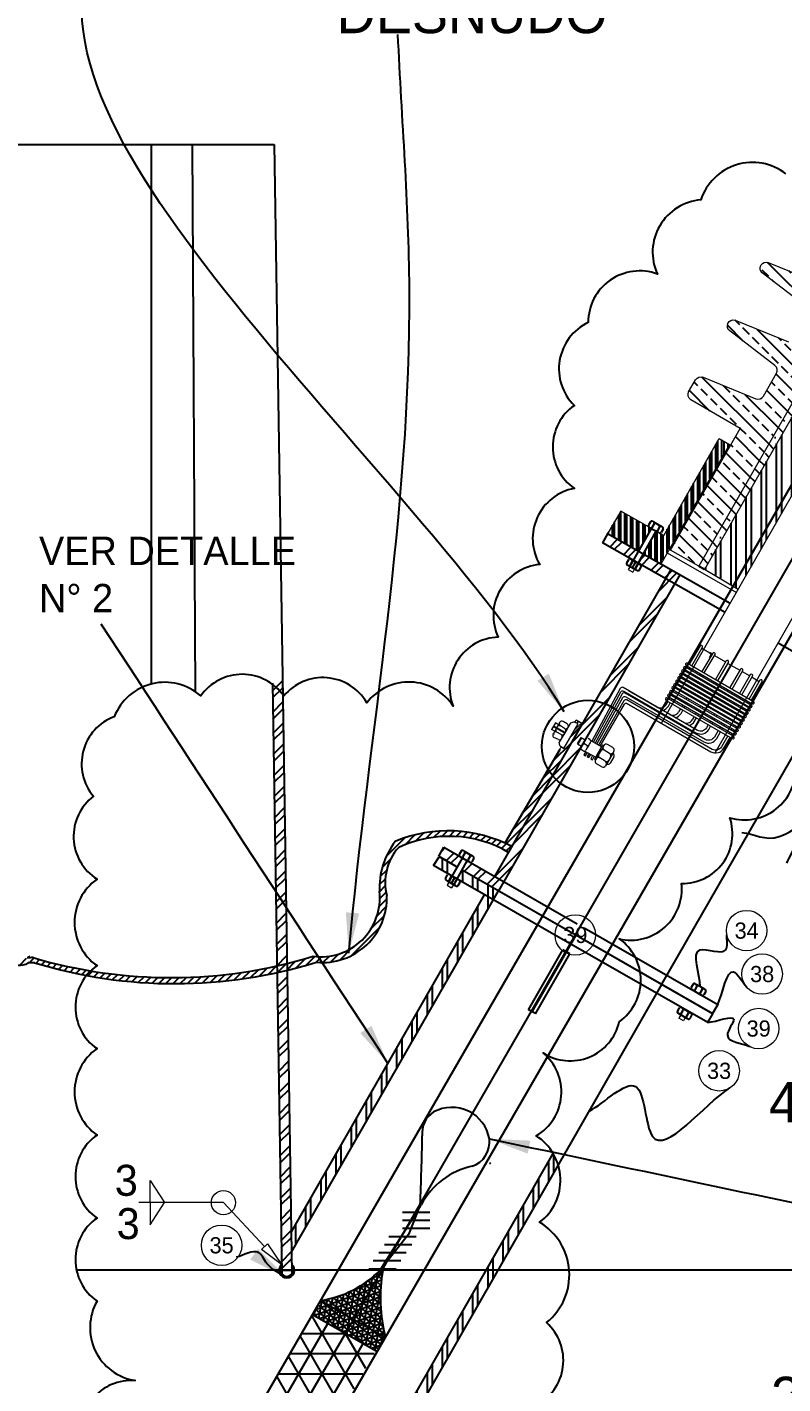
# Model space of a CAD drawing. Header units: centimetres. Extents: x -3 to 132800, y -60 to 85992.
# Drawn here: x 95810 to 105140, y 60342 to 77096 of the extents above; entities that cross this region are included whole.
import ezdxf
from ezdxf.enums import TextEntityAlignment as Align

# ---------------------------------------------------------------- set-up
doc = ezdxf.new("R2010")
doc.units = ezdxf.units.CM
doc.header["$LTSCALE"] = 10
doc.header["$MEASUREMENT"] = 0
doc.layers.get('0').update_dxf_attribs({"linetype": 'CONTINUOUS'})
doc.layers.get('DEFPOINTS').update_dxf_attribs({"color": 2, "linetype": 'CONTINUOUS'})
for name, color, linetype in [('ACERO1', 144, 'CONTINUOUS'), ('DIM', 252, 'CONTINUOUS'), ('INTERNO', 1, 'CONTINUOUS'), ('TERMINALES', 250, 'CONTINUOUS'), ('TEXTOS', 7, 'CONTINUOUS')]:
    doc.layers.add(name, color=color, linetype=linetype)
doc.styles.get("Standard").update_dxf_attribs({"font": ''})
doc.styles.get('Standard').set_extended_font_data('Zurich Ex BT')
doc.dimstyles.get("Standard").update_dxf_attribs({"dimtxt": 500, "dimasz": 500, "dimexe": 3, "dimexo": 200, "dimgap": 0.09, "dimtad": 0, "dimtih": 1, "dimtoh": 1, "dimzin": 0, "dimdsep": 46, "dimtxsty": 'Standard', "dimcen": 0.09, "dimclrd": 256, "dimclre": 256, "dimclrt": 256, "dimadec": 0, "dimazin": 0, "dimtfac": 1, "dimtofl": 0, "dimtmove": 0, "dimatfit": 3, "dimfxl": 0, "dimtolj": 1, "dimtzin": 0, "dimlwd": -1, "dimarcsym": 0})
pattern_1 = [(45, (472563.15, -268284.8), (-132.58252, 132.58252), []), (45, (472651.54, -268284.8), (-132.58252, 132.58252), [])]
pattern_2 = [(45, (472563.15, -268284.804), (-44.194174, 44.194174), [])]
pattern_3 = [(90, (472563.15, -268284.8), (-187.5, 4e-14), []), (90, (472625.65, -268222.3), (-187.5, 4e-14), [])]
pattern_4 = [(20, (472563.15, -268284.804), (-21.376259, 58.730789), []), (80, (472563.15, -268284.804), (-61.5504846, 10.853011), []), (140, (472563.15, -268284.804), (-40.1742256, -47.877778), [])]

# ---------------------------------------------------------------- blocks, each defined once
blk = doc.blocks.new('_ClosedBlank')
at = {"color": 0, "linetype": 'ByBlock', "lineweight": -2}
for p, q in [((-1, 0.167), (0, 0)), ((-1, 0.167), (-1, -0.167)), ((0, 0), (-1, -0.167))]:
    blk.add_line(p, q, dxfattribs=at)
blk = doc.blocks.new('*D81')
at = {"layer": 'DEFPOINTS', "color": 0}
for p in [(106735, 65886), (106177, 61746), (106735, 61746)]:
    blk.add_point(p, dxfattribs=at)
at = {"layer": 'DIM', "lineweight": -2}
for p, q in [((106535, 65886), (106174, 65886)), ((106535, 61746), (106174, 61746))]:
    blk.add_line(p, q, dxfattribs=at)
at = {"layer": 'DIM'}
for p, q in [((106177, 65386), (106177, 64070)), ((106177, 62246), (106177, 63561))]:
    blk.add_line(p, q, dxfattribs=at)
for points in [[(106094, 65386), (106261, 65386), (106177, 65886)], [(106094, 62246), (106261, 62246), (106177, 61746)]]:
    blk.add_solid(points, dxfattribs=at)
at = {"layer": 'DIM', "insert": (106177, 63816), "char_height": 500, "attachment_point": 5}
blk.add_mtext('\\A1;4140.00', dxfattribs=at)
blk = doc.blocks.new('*D82')
at = {"layer": 'DEFPOINTS', "color": 0}
for p in [(106157, 61746), (106157, 58606), (106203, 58606)]:
    blk.add_point(p, dxfattribs=at)
at = {"layer": 'DIM', "lineweight": -2}
for p, q in [((106357, 61746), (106206, 61746)), ((106357, 58606), (106206, 58606))]:
    blk.add_line(p, q, dxfattribs=at)
at = {"layer": 'DIM'}
for p, q in [((106203, 61246), (106203, 60430)), ((106203, 59106), (106203, 59921))]:
    blk.add_line(p, q, dxfattribs=at)
for points in [[(106120, 61246), (106287, 61246), (106203, 61746)], [(106120, 59106), (106287, 59106), (106203, 58606)]]:
    blk.add_solid(points, dxfattribs=at)
at = {"layer": 'DIM', "insert": (106203, 60176), "char_height": 500, "attachment_point": 5}
blk.add_mtext('\\A1;3140.00', dxfattribs=at)
blk = doc.blocks.new('*D83')
at = {"layer": 'DEFPOINTS', "color": 0}
for p in [(95491, 75647), (96790, 57168), (97068, 56331), (95491, 54547), (95491, 53597)]:
    blk.add_point(p, dxfattribs=at)
at = {"layer": 'DIM', "lineweight": -2}
blk.add_line((97168, 56504), (97391, 56891), dxfattribs=at)
at = {"layer": 'DIM'}
for start, end in [(97.5455, 105.0909), (44.941, 52.4865)]:
    blk.add_arc((95491, 53597), 3799, start, end, dxfattribs=at)
for points in [[(94987, 57446), (94998, 57280), (95491, 57396)], [(97759, 56541), (97851, 56680), (97389, 56888)]]:
    blk.add_solid(points, dxfattribs=at)
at = {"layer": 'DIM', "insert": (96474, 57267), "char_height": 500, "attachment_point": 5}
blk.add_mtext('\\A1;30°', dxfattribs=at)
blk = doc.blocks.new('*D84')
at = {"layer": 'DEFPOINTS', "color": 0}
for p in [(82574, 75999), (95491, 75647), (94856, 57205), (95491, 54547), (95491, 53597)]:
    blk.add_point(p, dxfattribs=at)
at = {"layer": 'DIM'}
for start, end in [(74.3507, 82.1754), (127.7927, 135.6173)]:
    blk.add_arc((95491, 53597), 3664, start, end, dxfattribs=at)
for points in [[(95985, 57144), (95996, 57310), (95491, 57261)], [(93200, 56561), (93292, 56423), (93661, 56771)]]:
    blk.add_solid(points, dxfattribs=at)
at = {"layer": 'DIM', "insert": (94544, 57136), "char_height": 500, "attachment_point": 5}
blk.add_mtext('\\A1;30°', dxfattribs=at)

msp = doc.modelspace()

# ---------------------------------------------------------------- hatches: boundary and pattern name
at = {"layer": 'TERMINALES'}
h = msp.add_hatch(dxfattribs=at)
h.set_pattern_fill('ANSI33', color=256, scale=900, angle=90, style=0)
h.set_pattern_definition([(135, (472563.15, -268284.8), (-159.09903, -159.09903), []), (135, (472563.15, -268125.7), (-159.09903, -159.09903), [112.5, -56.25])])
h.paths.add_polyline_path([(106590.075, 74786.678), (106267.569, 74927.188), (106117.965, 74665.915, -0.376008061), (106024.043, 74633.591), (105367.094, 74901.98, 0.391314108), (105277.532, 74868.458, 0.391314097), (105293.956, 74774.249), (105857.955, 74343.529, -0.376008061), (105877.618, 74246.166), (105710.032, 73953.488, -0.376008061), (105616.11, 73921.163), (104959.161, 74189.553, 0.391314111), (104869.599, 74156.031, 0.391314094), (104886.023, 74061.822), (105450.021, 73631.102, -0.376008061), (105469.685, 73533.738), (105302.099, 73241.06, -0.376008061), (105208.177, 73208.736), (104551.228, 73477.126, 0.402889575), (104461.71, 73435.76, 0.346139492), (104478.81, 73350.349), (105042.088, 72918.674, -0.376008061), (105061.752, 72821.311), (104899.302, 72537.603, -0.377625049), (104804.985, 72505.441), (104156.19, 72772.955, 0.376622807), (104062.139, 72740.629), (103976.663, 72591.119, 0.377625049), (104001.97, 72494.736), (104614.669, 72140.577), (103753.922, 70637.342), (104100.538, 70438.872)])
h = msp.add_hatch(dxfattribs=at)
h.set_pattern_fill('ANSI35', color=256, scale=900, angle=90, style=0)
h.set_pattern_definition([(135, (472563.15, -268284.8), (-159.09903, -159.09903), []), (135, (472563.15, -268125.7), (-159.09903, -159.09903), [281.25, -56.25, 0, -56.25])])
h.paths.add_polyline_path([(106921.128, 74020.807), (106880.179, 74044.255), (106679.682, 73694.1), (106203.034, 73967.026), (106644.426, 74737.887, 0.027313391), (106590.075, 74786.678), (104100.538, 70438.872), (104172.372, 70397.74), (105645.422, 72970.321, -0.770558437), (105739.413, 72945.087), (105734.881, 71949.107)])
h = msp.add_hatch(dxfattribs=at)
h.set_pattern_fill('ANSI32', color=256, scale=500, angle=45, style=0)
h.set_pattern_definition(pattern_3)
h.paths.add_polyline_path([(105734.881, 71949.107), (105739.413, 72945.087, 0.77051028), (105645.425, 72970.326, 148514.095214145), (105645.425, 72970.327, 0.000036949), (105645.422, 72970.321), (104172.372, 70397.74), (104588.545, 70152.598), (105324.448, 71437.802), (105555.037, 71635.021)])
h = msp.add_hatch(dxfattribs=at)
h.set_pattern_fill('ANSI32', color=256, scale=200, angle=45, style=0)
h.set_pattern_definition([(90, (472563.15, -268284.804), (-75, 1e-14), []), (90, (472588.15, -268259.804), (-75, 1e-14), [])])
h.paths.add_polyline_path([(103668.79, 70818.406), (103616.074, 70848.403, -0.047609032), (103613.118, 70849.745, 0.047609032), (103616.074, 70848.403), (103596.241, 70859.689, 0.039767401), (103598.478, 70858.155), (103576.214, 70870.944), (103417.334, 70585.937), (103631.74, 70464.287), (104477.155, 71931.248), (104473.24, 71945.654), (104353.504, 72014.214)])
h.paths.add_polyline_path([(103139.956, 71119.327), (102980.395, 70846.795), (102974.889, 70836.971), (103358.278, 70619.444), (103520.606, 70902.727)])
h = msp.add_hatch(dxfattribs=at)
h.set_pattern_fill('ANSI32', color=256, scale=500, style=0)
h.set_pattern_definition(pattern_1)
h.paths.add_polyline_path([(102974.889, 70836.971), (102912.792, 70726.185), (103257.358, 70530.686, -0.040998484), (103259.892, 70529.502), (103274.552, 70521.127), (103295.184, 70509.339), (103358.278, 70619.444)])
h.paths.add_polyline_path([(103417.334, 70585.937), (103355.494, 70475.006), (103694.094, 70282.891), (103757.339, 70393.025)])
h.paths.add_polyline_path([(103867, 70330.806), (103757.339, 70393.025), (103694.094, 70282.891), (103803.857, 70220.614)])
h.paths.add_polyline_path([(102652.747, 68211.793), (102652.617, 68211.868), (102663.853, 68231.328), (102675.685, 68251.823), (103803.857, 70220.614), (103694.094, 70282.891), (101582.808, 66606.309), (101695.634, 66541.519)])
h.paths.add_polyline_path([(101243.562, 66801.122), (101181.719, 66690.185), (101632.492, 66431.328), (101695.634, 66541.519)])
h.paths.add_polyline_path([(101185.988, 66834.184), (100954.098, 66967.347), (100890.854, 66857.215), (101122.846, 66723.993)])
h = msp.add_hatch(dxfattribs=at)
h.set_pattern_fill('ANSI32', color=256, scale=500, style=0)
h.set_pattern_definition(pattern_1)
h.paths.add_polyline_path([(98964.36, 69027.536, 0.045267595), (98837.886, 68993.173), (98886.83, 65885.646), (99013.846, 65885.646)])
h.paths.add_polyline_path([(99013.846, 65885.646), (98886.83, 65885.646), (98892.852, 65503.341, 0.005422461), (99019.398, 65533.112)])
h.paths.add_polyline_path([(99020.737, 65448.139, -0.005470278), (98894.177, 65419.174), (98952.036, 61745.646), (99079.052, 61745.646)])
h = msp.add_hatch(dxfattribs=at)
h.set_pattern_fill('ANSI31', color=256, scale=500, style=0)
h.set_pattern_definition(pattern_2)
h.paths.add_polyline_path([(102588.385, 68540.991, -0.000776008), (102572.524, 68511.037), (102611.025, 68490.936), (102570.347, 68420.48), (102655.283, 68502.368)])
h.paths.add_polyline_path([(102665.695, 68496.357), (102655.283, 68502.368), (102570.347, 68420.48), (102436.277, 68188.264), (102405.237, 68207.986, -0.000840802), (102386.928, 68176.151), (101709.198, 67017.974, -0.013221144), (101789.456, 66978.666)])
h = msp.add_hatch(dxfattribs=at)
h.set_pattern_fill('ANSI31', color=256, scale=500, style=0)
h.set_pattern_definition(pattern_2)
h.paths.add_polyline_path([(95491.401, 65790.646, -0.081142015), (95461.169, 65795.585, 0.110990221), (95471.761, 65685.646), (95491.401, 65685.646)])
h.paths.add_polyline_path([(95509.809, 65792.447, -0.04878994), (95491.401, 65790.646), (95491.401, 65685.646), (95524.014, 65685.646, -0.141222702)])
h.paths.add_polyline_path([(95524.014, 65685.646), (95491.401, 65685.646), (95491.401, 65640.969, 0.400919147), (95824.115, 65539.145, -0.03431832), (95901.081, 65542.363, 0.011001276), (96152.4, 65471.638, -0.024361954), (96176.619, 65526.069, -0.012666789), (95883.361, 65604.798, 0.032755442), (95809.894, 65601.685, -0.466095243)])
h.paths.add_polyline_path([(100355.364, 67040.8, 0.175523881), (100159.347, 66421.618, -0.199602883), (100001.833, 65885.646), (100107.091, 65885.646, 0.16247713), (100250.757, 66370.896, -0.251016085), (100397.492, 66966.27, -0.244609134), (101754.227, 66904.817), (101794.971, 66975.768, 0.223838636)])
h.paths.add_polyline_path([(100107.091, 65885.646), (100001.833, 65885.646, -0.261443289), (99340.317, 65621.818, -0.013889952), (99019.398, 65533.112), (99020.737, 65448.139, 0.015805705), (99382.445, 65547.288, 0.268147684)])
h.paths.add_polyline_path([(99019.398, 65533.112, -0.005422461), (98892.852, 65503.341), (98894.177, 65419.174, 0.005470278), (99020.737, 65448.139)])
h.paths.add_polyline_path([(98894.177, 65419.174), (98892.852, 65503.341, -0.114789492), (96176.619, 65526.069, 0.024361954), (96152.4, 65471.638, 0.117123461)])
h.paths.add_polyline_path([(102326.61, 65735.24), (102827.966, 65735.24), (102827.966, 66036.053), (102326.61, 66036.053)], flags=9)
h.paths.add_polyline_path([(98086.706, 61998.127), (98588.062, 61998.127), (98588.062, 62298.941), (98086.706, 62298.941)], flags=9)
h = msp.add_hatch(dxfattribs=at)
h.set_pattern_fill('ANSI32', color=256, scale=500, angle=45, style=0)
h.set_pattern_definition(pattern_3)
h.paths.add_polyline_path([(100895.785, 66849.193), (100828.266, 66741.51), (101013.786, 66635.202, -0.154655248), (101023.875, 66633.029), (101038.535, 66624.654), (101059.167, 66612.866), (101120.727, 66720.295)])
h.paths.add_polyline_path([(101179.674, 66686.517), (101119.425, 66578.44), (101135.108, 66569.481), (101149.768, 66561.105, -0.160133672), (101156.915, 66553.186), (101567.5, 66317.909), (101630.642, 66428.1)])
h.paths.add_polyline_path([(101567.5, 66317.909), (101457.309, 66381.052), (101173.428, 65885.646), (101319.801, 65885.646)])
h = msp.add_hatch(dxfattribs=at)
h.set_pattern_fill('ANSI32', color=256, scale=500, angle=45, style=0)
h.set_pattern_definition(pattern_3)
h.paths.add_polyline_path([(101319.801, 65885.646), (101173.428, 65885.646), (99071.617, 62217.739), (99075.532, 61969.134)])
h = msp.add_hatch(dxfattribs=at)
h.set_pattern_fill('ANSI32', color=256, scale=500, angle=45, style=0)
h.set_pattern_definition(pattern_3)
h.paths.add_polyline_path([(101624.83, 61745.646), (101478.457, 61745.646), (99679.151, 58605.646), (99825.524, 58605.646)])
h.paths.add_polyline_path([(102367.18, 63041.133, 0.060928796), (102304.017, 63186.346), (101478.457, 61745.646), (101624.83, 61745.646)])
h.paths.add_polyline_path([(99825.524, 58605.646), (99679.151, 58605.646), (99143.238, 57670.416), (99147.154, 57421.81)])
h = msp.add_hatch(dxfattribs=at)
h.set_pattern_fill('ANSI32', color=256, scale=500, style=0)
h.set_pattern_definition(pattern_1)
h.paths.add_polyline_path([(99077.939, 61816.297), (99078.395, 61787.399, -0.147122106), (99091.553, 61745.646), (99110.555, 61745.646, 0.214171024)])
h.paths.add_polyline_path([(98951.41, 61785.399), (98950.955, 61814.297, 0.205949031), (98920.565, 61745.646), (98939.567, 61745.646, -0.139086315)])
h.paths.add_polyline_path([(99110.555, 61745.646), (99091.553, 61745.646, -1.013245866), (98939.567, 61745.646), (98920.565, 61745.646, 1.010582509)])
h = msp.add_hatch(dxfattribs=at)
h.set_pattern_fill('NET3', color=256, scale=500, angle=20, style=0)
h.set_pattern_definition(pattern_4)
h.paths.add_polyline_path([(100201.772, 61745.646), (100190.136, 61745.646), (99839.831, 61138.118), (100232.27, 60915.544, -0.10820792)])
h.paths.add_polyline_path([(99430.895, 61370.048), (99839.831, 61138.118), (100190.136, 61745.646), (100169.776, 61745.646, -0.159446057)])
h = msp.add_hatch(dxfattribs=at)
h.set_pattern_fill('NET3', color=256, scale=500, angle=20, style=0)
h.set_pattern_definition(pattern_4)
h.paths.add_polyline_path([(99839.831, 61138.118), (99739.925, 60964.853), (100132.267, 60742.333), (100232.27, 60915.544)])
h.paths.add_polyline_path([(99430.895, 61370.048), (99330.892, 61196.838), (99739.925, 60964.853), (99839.831, 61138.118)])
h = msp.add_hatch(dxfattribs=at)
h.set_pattern_fill('NET3', color=256, scale=2000, style=0)
h.set_pattern_definition([(0, (472563.15, -268284.8), (0, 250), []), (60, (472563.15, -268284.8), (-216.50635, 125), []), (120, (472563.15, -268284.8), (-216.50635, -125), [])])
h.paths.add_polyline_path([(97343.776, 56809.248), (97068.055, 56331.071, 0.037124699), (96853.215, 54812.409), (97343.776, 54812.409)])
h.paths.add_polyline_path([(98890.066, 58605.646), (98379.591, 58605.646), (97343.776, 56809.248), (97343.776, 54812.409), (97941.016, 54812.409, -0.079053861)])
h.paths.add_polyline_path([(98379.591, 58605.646), (97850.449, 58605.646, 0.032880279), (97343.776, 57344.812), (97343.776, 56809.248)])
h.paths.add_polyline_path([(97343.776, 57344.812, 0.025410027), (97068.055, 56331.071), (97343.776, 56809.248)])
h.paths.add_polyline_path([(99739.925, 60964.853), (99330.892, 61196.838), (97941.089, 58789.629, 0.004957612), (97850.449, 58605.646), (98379.591, 58605.646)])
h.paths.add_polyline_path([(100116.236, 60751.425), (99739.925, 60964.853), (98379.591, 58605.646), (98890.066, 58605.646)])

# ---------------------------------------------------------------- linework, layer by layer
at = {"lineweight": 5}
for p, q in [((97328.552, 62579.24), (97328.552, 62851.24)), ((97328.552, 62851.24), (97506.149, 62579.24)), ((97328.552, 62307.241), (97506.149, 62579.24)), ((97328.552, 62579.24), (97328.552, 62307.241))]:
    msp.add_line(p, q, dxfattribs=at)
msp.add_lwpolyline([(98741.354, 62037.645), (98233.092, 62579.24), (97189.128, 62579.24)], dxfattribs=at)
msp.add_circle((98233.092, 62579.24), 149.047, dxfattribs=at)
at = {"layer": 'ACERO1'}
for p, q in [((97343.776, 68984.414), (97343.776, 75647.36)), ((97887.589, 68888.248), (97851.78, 75647.36)), ((104172.372, 70397.74), (104100.538, 70438.872)), ((98952.068, 61743.646), (99079.052, 61745.646)), ((99330.892, 61196.838), (100132.267, 60742.333))]:
    msp.add_line(p, q, dxfattribs=at)
for centre, radius, start, end in [((101511.819, 63086.952), 25, 279.7564855, 331.6263494), ((99226.397, 62686.907), 1332.643, 278.8270977, 315.0644093), ((102112.407, 61400.23), 1941.607, 169.7523899, 194.4557009)]:
    msp.add_arc(centre, radius, start, end, dxfattribs=at)
at = {"layer": 'DIM'}
msp.add_line((106307.632, 61745.646), (96419.372, 61745.646), dxfattribs=at)
at = {"layer": 'INTERNO'}
msp.add_line((97068.055, 56331.071), (108408.448, 75998.537), dxfattribs=at)
at = {"layer": 'TERMINALES'}
for p, q in [((97941.089, 58789.629), (108728.872, 77474.616)), ((96876.679, 55103.49), (109100.622, 76275.981)), ((98860.096, 75647.36), (99079.71, 61703.893)), ((103255.768, 70440.552), (103523.473, 70907.729)), ((103321.956, 70414.844), (103577.305, 70872.901)), ((103505.363, 70987.537), (103481.092, 70945.284)), ((103502.035, 70913.555), (103598.478, 70858.155)), ((103549.626, 70962.111), (103525.355, 70919.858)), ((103528.683, 70993.841), (103543.323, 70985.431)), ((103543.323, 70985.431), (103639.766, 70930.031)), ((103559.048, 70969.812), (103561.887, 70974.767)), ((103616.446, 70923.728), (103592.175, 70881.474)), ((103615.747, 70941.86), (103616.578, 70943.351)), ((103660.709, 70898.301), (103636.438, 70856.048)), ((103639.746, 70929.996), (103654.406, 70921.621)), ((102980.395, 70846.795), (102912.792, 70726.185)), ((104425.524, 69867.893), (102912.792, 70726.185)), ((104488.631, 69978.105), (102974.889, 70836.971)), ((103359.652, 70482.247), (103422.896, 70592.38)), ((101582.808, 66606.309), (103760.491, 70398.515)), ((103212.415, 70480.834), (103236.587, 70523.144)), ((103218.773, 70457.529), (103233.433, 70449.154)), ((103233.433, 70449.154), (103330.006, 70393.981)), ((103256.738, 70455.512), (103280.91, 70497.822)), ((103259.892, 70529.502), (103274.552, 70521.127)), ((103274.552, 70521.127), (103371.125, 70465.953)), ((103284.08, 70420.219), (103324.443, 70492.624)), ((103323.648, 70417.285), (103347.82, 70459.595)), ((103330.006, 70393.981), (103344.666, 70385.605)), ((103367.971, 70391.963), (103392.143, 70434.273)), ((103371.125, 70465.953), (103385.785, 70457.578)), ((103873.422, 70342.015), (101630.642, 66428.1)), ((104238.555, 69368.379), (104260.206, 69355.879)), ((105082.218, 69493.06), (106594.701, 68624.513)), ((104260.206, 69355.879), (104233.586, 69308.014)), ((103644.171, 65276.116), (105885.098, 69178.455)), ((98837.886, 68993.173), (98952.726, 61701.893)), ((102306.377, 68371.121), (102302.04, 68362.605)), ((102308.081, 68464.059), (102447.82, 68383.381)), ((102651.37, 68319.134), (102605.234, 68239.225)), ((102386.928, 68176.151), (101709.198, 67017.974)), ((100890.854, 66857.215), (100954.098, 66967.347)), ((100890.854, 66857.215), (101122.846, 66723.993)), ((100954.098, 66967.347), (102601.752, 66021.178)), ((101169.328, 66921.14), (101145.057, 66878.887)), ((101151.36, 66855.568), (101166.02, 66847.192)), ((101213.591, 66895.714), (101189.32, 66853.461)), ((101192.648, 66927.443), (101207.288, 66919.034)), ((101207.288, 66919.034), (101303.731, 66863.634)), ((101280.412, 66857.33), (101256.14, 66815.077)), ((101303.712, 66863.599), (101318.371, 66855.224)), ((100828.266, 66741.51), (100895.785, 66849.193)), ((102513.849, 65775.625), (100828.266, 66741.51)), ((101120.727, 66720.295), (100895.785, 66849.193)), ((101019.75, 66544.079), (101185.988, 66834.184)), ((101085.939, 66518.372), (101243.562, 66801.122)), ((101166, 66847.158), (101262.444, 66791.758)), ((102577.288, 65885.646), (101179.674, 66686.517)), ((101181.719, 66690.185), (102538.508, 65911.046)), ((101262.444, 66791.758), (101277.103, 66783.382)), ((101324.675, 66831.904), (101300.403, 66789.651)), ((100976.398, 66584.361), (101000.57, 66626.671)), ((100982.756, 66561.056), (100997.416, 66552.681)), ((100997.416, 66552.681), (101093.989, 66497.508)), ((101020.721, 66559.039), (101044.893, 66601.349)), ((101023.875, 66633.029), (101038.535, 66624.654)), ((101038.535, 66624.654), (101135.108, 66569.481)), ((101048.063, 66523.746), (101088.426, 66596.151)), ((101087.631, 66520.813), (101111.803, 66563.123)), ((101131.954, 66495.491), (101156.126, 66537.801)), ((101135.108, 66569.481), (101149.768, 66561.105)), ((99071.617, 62217.739), (101457.309, 66381.052)), ((99075.532, 61969.134), (101630.642, 66428.1)), ((101093.989, 66497.508), (101108.649, 66489.133)), ((102583.316, 65882.192), (102041.846, 64937.263)), ((102577.288, 65885.646), (102583.316, 65882.192)), ((104275.224, 64912.682), (102583.316, 65882.192)), ((102625.227, 65861.247), (104272.881, 64915.078)), ((102688.471, 65971.38), (104336.125, 65025.211)), ((101998.464, 64962.122), (102421.875, 65701.025)), ((102508.676, 65651.369), (102421.875, 65701.025)), ((104212.082, 64802.491), (102520.174, 65772.001)), ((102085.228, 64912.404), (102508.64, 65651.306)), ((99146.663, 57420.954), (103646.181, 65273.141)), ((104031.867, 65277.094), (104007.602, 65234.838)), ((104028.55, 65203.112), (104013.929, 65211.553)), ((104125.002, 65147.727), (104028.55, 65203.112)), ((104076.134, 65251.675), (104051.869, 65209.418)), ((104069.827, 65274.994), (104055.185, 65283.401)), ((104166.279, 65219.609), (104069.827, 65274.994)), ((104142.96, 65213.302), (104118.695, 65171.045)), ((104187.227, 65187.883), (104162.962, 65145.626)), ((104180.92, 65211.202), (104166.279, 65219.609)), ((104012.132, 65063.441), (104012.725, 65064.473)), ((104139.644, 65139.319), (104125.022, 65147.761)), ((104336.125, 65025.211), (104272.881, 64915.078)), ((102085.669, 64913.181), (101998.464, 64962.122)), ((103838.408, 64941.104), (103862.773, 64983.304)), ((103859.282, 64909.329), (103844.661, 64917.771)), ((103955.604, 64853.718), (103859.282, 64909.329)), ((103882.616, 64915.581), (103906.98, 64957.781)), ((103900.728, 64981.114), (103886.106, 64989.556)), ((103997.049, 64925.503), (103900.728, 64981.114)), ((103949.352, 64877.051), (103973.716, 64919.251)), ((103970.226, 64845.276), (103955.604, 64853.718)), ((103993.559, 64851.528), (104017.923, 64893.728)), ((104011.671, 64917.061), (103997.049, 64925.503)), ((104212.419, 64802.898), (104275.482, 64913.134)), ((99036.472, 57484.097), (102304.017, 63186.346)), ((100443.421, 62463.413), (100782.573, 62463.413)), ((100443.421, 62363.413), (100782.573, 62363.413)), ((100273.845, 62163.413), (100612.997, 62163.413)), ((100443.421, 62263.413), (100782.573, 62263.413)), ((100443.421, 62263.413), (100782.573, 62263.413)), ((100221.906, 62063.413), (100561.058, 62063.413)), ((100082.889, 61863.413), (100422.041, 61863.413)), ((100151.022, 61963.413), (100490.174, 61963.413)), ((100026.862, 61763.413), (100366.013, 61763.413)), ((99430.797, 61370.104), (100232.27, 60915.544))]:
    msp.add_line(p, q, dxfattribs=at)
at = {"layer": 'TERMINALES', "lineweight": 5}
for p, q in [((105645.422, 72970.321), (104172.372, 70397.74)), ((104482.426, 71940.394), (103631.74, 70464.287)), ((103668.79, 70818.406), (104353.504, 72014.214)), ((104353.504, 72014.214), (104482.426, 71940.394)), ((104477.166, 71931.208), (104473.24, 71945.654)), ((103642.215, 68499.898), (105324.448, 71437.802)), ((103139.956, 71119.327), (102980.395, 70846.795)), ((103671.638, 70816.785), (103139.956, 71119.327)), ((104303.23, 68132.61), (105980.63, 71062.075)), ((103713.145, 70605.541), (104567.714, 70116.218)), ((103254.181, 70437.3), (103231.067, 70396.843)), ((103231.067, 70396.843), (103286.144, 70365.377)), ((103309.258, 70405.834), (103286.144, 70365.377)), ((104588.545, 70152.598), (104172.372, 70397.74)), ((104897.565, 69927.347), (104905.229, 69922.959)), ((104923.781, 69955.132), (104916.064, 69959.678)), ((104096.189, 69450.574), (103971.623, 69234.82)), ((104117.439, 69456.673), (103984.92, 69227.143)), ((104014.174, 69210.253), (104145.909, 69438.425)), ((104096.189, 69450.574), (104109.486, 69442.898)), ((104138.74, 69426.008), (104265.582, 69352.776)), ((104273.535, 69366.551), (104141.016, 69137.021)), ((103945.559, 69210.863), (104761.745, 68739.638)), ((103968.03, 69197.889), (103958.702, 69181.732)), ((103962.449, 69240.117), (104778.635, 68768.892)), ((104170.27, 69120.131), (104302.005, 69348.303)), ((104294.836, 69335.886), (104433.099, 69256.059)), ((104441.052, 69269.834), (104308.534, 69040.305)), ((104337.788, 69023.415), (104469.523, 69251.587)), ((104462.354, 69239.169), (104608.231, 69154.947)), ((103840.398, 69028.719), (104656.584, 68557.493)), ((103847.918, 69041.745), (104664.105, 68570.519)), ((103857.093, 69036.448), (103849.573, 69023.422)), ((103870.39, 69028.771), (103862.869, 69015.745)), ((103864.808, 69070.999), (104680.995, 68599.773)), ((103872.328, 69084.024), (104688.515, 68612.799)), ((103881.503, 69078.727), (103873.983, 69065.702)), ((103894.8, 69071.05), (103887.279, 69058.025)), ((103889.218, 69113.278), (104705.405, 68642.053)), ((103896.738, 69126.304), (104712.925, 68655.078)), ((103905.913, 69121.007), (103898.393, 69107.981)), ((103919.21, 69113.33), (103911.689, 69100.304)), ((103913.628, 69155.558), (104729.815, 68684.332)), ((103916.533, 69041.135), (103924.054, 69054.161)), ((103919.34, 69165.452), (104735.527, 68694.226)), ((103928.515, 69160.155), (103922.803, 69150.261)), ((103941.812, 69152.478), (103936.1, 69142.584)), ((103936.23, 69194.706), (104752.417, 68723.48)), ((103940.943, 69083.415), (103948.464, 69096.44)), ((103965.354, 69125.694), (103971.066, 69135.588)), ((103987.956, 69164.842), (103997.284, 69180.999)), ((104097.908, 69062.356), (104092.196, 69052.462)), ((104124.126, 69107.767), (104114.798, 69091.61)), ((104121.45, 69035.572), (104127.162, 69045.466)), ((104144.052, 69074.72), (104153.38, 69090.877)), ((104616.184, 69168.722), (104483.665, 68939.192)), ((104512.919, 68922.303), (104644.654, 69150.474)), ((104738.015, 69098.383), (104605.496, 68868.853)), ((104634.75, 68851.963), (104766.485, 69080.135)), ((104637.485, 69138.057), (104730.062, 69084.608)), ((104856.075, 69030.304), (104723.52, 68800.712)), ((104759.316, 69067.718), (104848.086, 69016.467)), ((103131.907, 68930.658), (102779.565, 68277.503)), ((104088.005, 68408.521), (103166.409, 68940.44)), ((103585.002, 68698.765), (103233.266, 68901.84)), ((103749.373, 68871.06), (104565.56, 68399.835)), ((103758.548, 68865.763), (103751.028, 68852.738)), ((103766.263, 68900.314), (104582.45, 68429.089)), ((103784.767, 68911.175), (103775.438, 68895.017)), ((103775.592, 68916.472), (104591.778, 68445.246)), ((103798.063, 68903.498), (103788.735, 68887.34)), ((103792.482, 68945.726), (104608.668, 68474.5)), ((103799.098, 68957.185), (104615.284, 68485.96)), ((103808.273, 68951.888), (103801.656, 68940.429)), ((103821.569, 68944.212), (103814.953, 68932.752)), ((103815.988, 68986.439), (104632.174, 68515.214)), ((103817.989, 68870.451), (103827.317, 68886.608)), ((103823.508, 68999.465), (104639.695, 68528.239)), ((103832.683, 68994.168), (103825.163, 68981.142)), ((103845.979, 68986.491), (103838.459, 68973.466)), ((103844.207, 68915.862), (103850.823, 68927.322)), ((103867.713, 68956.576), (103875.233, 68969.601)), ((103892.123, 68998.855), (103899.644, 69011.881)), ((104002.075, 68896.369), (103994.555, 68883.344)), ((104026.486, 68938.649), (104018.965, 68925.623)), ((104023.809, 68866.454), (104031.329, 68879.479)), ((104050.896, 68980.928), (104043.375, 68967.903)), ((104048.219, 68908.733), (104055.74, 68921.759)), ((104075.306, 69023.208), (104067.785, 69010.182)), ((104072.629, 68951.013), (104080.15, 68964.038)), ((104097.039, 68993.292), (104104.56, 69006.318)), ((104218.413, 68884.212), (104210.893, 68871.186)), ((104242.824, 68926.492), (104235.303, 68913.466)), ((104240.147, 68854.297), (104247.667, 68867.322)), ((104265.425, 68965.639), (104259.713, 68955.746)), ((104264.557, 68896.576), (104272.078, 68909.602)), ((104291.644, 69011.051), (104282.315, 68994.893)), ((104288.967, 68938.856), (104294.68, 68948.749)), ((104311.569, 68978.004), (104320.898, 68994.161)), ((104440.557, 68864.527), (104434.845, 68854.633)), ((104466.776, 68909.938), (104457.447, 68893.781)), ((104486.701, 68876.891), (104496.03, 68893.049)), ((104752.774, 68783.822), (104884.545, 69012.057)), ((104894.026, 68989.943), (104769.46, 68774.189)), ((104877.34, 68999.577), (104894.026, 68989.943)), ((103720.312, 68768.83), (103697.221, 68728.834)), ((103697.841, 68781.803), (104514.028, 68310.578)), ((103714.731, 68811.057), (104530.917, 68339.832)), ((103734.138, 68823.484), (103723.906, 68805.76)), ((103724.963, 68828.781), (104541.15, 68357.555)), ((103726.475, 68711.944), (103749.566, 68751.94)), ((103747.435, 68815.807), (103737.202, 68798.084)), ((103741.853, 68858.035), (104558.04, 68386.809)), ((103771.845, 68858.086), (103764.325, 68845.061)), ((103766.456, 68781.194), (103776.689, 68798.917)), ((103793.579, 68828.171), (103801.099, 68841.197)), ((103903.531, 68725.685), (103893.298, 68707.961)), ((103927.941, 68767.964), (103920.421, 68754.939)), ((103922.552, 68691.072), (103932.785, 68708.795)), ((103954.159, 68813.376), (103944.831, 68797.218)), ((103949.675, 68738.049), (103957.195, 68751.075)), ((103977.665, 68854.09), (103971.049, 68842.63)), ((103974.085, 68780.329), (103983.413, 68796.486)), ((104000.303, 68825.74), (104006.919, 68837.2)), ((104121.677, 68716.659), (104112.348, 68700.502)), ((104145.183, 68757.373), (104138.567, 68745.913)), ((104141.602, 68683.612), (104150.931, 68699.77)), ((104169.593, 68799.653), (104162.073, 68786.627)), ((104167.821, 68729.024), (104174.437, 68740.483)), ((104194.003, 68841.932), (104186.483, 68828.907)), ((104191.327, 68769.737), (104198.847, 68782.763)), ((104215.737, 68812.017), (104223.257, 68825.043)), ((104344.725, 68698.54), (104337.205, 68685.515)), ((104369.135, 68740.82), (104361.615, 68727.794)), ((104393.545, 68783.099), (104386.025, 68770.074)), ((104390.869, 68710.904), (104398.389, 68723.93)), ((104417.955, 68825.379), (104410.435, 68812.354)), ((104415.279, 68753.184), (104422.799, 68766.21)), ((104439.689, 68795.464), (104447.209, 68808.489)), ((104464.099, 68837.743), (104469.811, 68847.637)), ((104515.376, 68712.76), (104507.856, 68699.735)), ((104539.786, 68755.04), (104532.266, 68742.014)), ((104537.11, 68682.845), (104544.63, 68695.87)), ((104562.388, 68794.188), (104556.676, 68784.294)), ((104561.52, 68725.125), (104569.04, 68738.15)), ((104588.607, 68839.599), (104579.278, 68823.442)), ((104585.93, 68767.404), (104591.642, 68777.298)), ((104608.532, 68806.552), (104617.861, 68822.709)), ((104680.412, 68726.047), (104674.7, 68716.153)), ((104706.63, 68771.458), (104697.302, 68755.301)), ((104703.954, 68699.263), (104709.666, 68709.157)), ((104726.352, 68699.523), (104720.64, 68689.629)), ((104726.556, 68738.411), (104735.884, 68754.568)), ((104752.57, 68744.935), (104743.242, 68728.777)), ((102588.385, 68540.991), (102665.695, 68496.357)), ((103876.408, 68678.707), (103853.317, 68638.712)), ((103882.571, 68621.822), (103905.662, 68661.818)), ((104043.926, 68581.991), (104020.835, 68541.996)), ((104071.048, 68628.968), (104060.816, 68611.245)), ((104095.459, 68671.248), (104087.938, 68658.222)), ((104090.07, 68594.355), (104100.303, 68612.079)), ((104117.192, 68641.333), (104124.713, 68654.358)), ((104246.18, 68527.856), (104235.948, 68510.133)), ((104270.59, 68570.136), (104263.07, 68557.11)), ((104296.809, 68615.547), (104287.48, 68599.39)), ((104292.324, 68540.22), (104299.844, 68553.246)), ((104320.315, 68656.261), (104313.699, 68644.801)), ((104316.734, 68582.5), (104326.063, 68598.657)), ((104342.953, 68627.911), (104349.569, 68639.371)), ((104366.459, 68668.625), (104373.979, 68681.65)), ((104418.64, 68545.208), (104409.311, 68529.05)), ((104442.146, 68585.922), (104435.53, 68574.462)), ((104438.565, 68512.161), (104447.894, 68528.318)), ((104466.556, 68628.201), (104459.036, 68615.176)), ((104464.784, 68557.572), (104471.4, 68569.032)), ((104490.966, 68670.481), (104483.446, 68657.455)), ((104488.29, 68598.286), (104495.81, 68611.311)), ((104512.7, 68640.565), (104520.22, 68653.591)), ((104584.579, 68560.06), (104577.059, 68547.035)), ((104608.99, 68602.34), (104601.469, 68589.314)), ((104606.313, 68530.145), (104613.833, 68543.17)), ((104630.52, 68533.537), (104622.999, 68520.511)), ((104633.4, 68644.619), (104625.879, 68631.594)), ((104630.723, 68572.424), (104638.244, 68585.45)), ((104654.93, 68575.816), (104647.41, 68562.791)), ((104657.81, 68686.899), (104650.29, 68673.873)), ((104655.133, 68614.704), (104662.654, 68627.73)), ((104679.34, 68618.096), (104671.82, 68605.07)), ((104679.544, 68656.984), (104687.064, 68670.009)), ((104703.75, 68660.375), (104696.23, 68647.35)), ((102665.695, 68496.357), (101789.456, 66978.666)), ((102331.149, 68504.014), (102285.013, 68424.104)), ((102323.979, 68401.607), (102285.013, 68424.104)), ((102387.716, 68512.004), (102306.377, 68371.121)), ((102370.115, 68481.517), (102331.149, 68504.014)), ((102355.17, 68455.633), (102338.923, 68427.492)), ((102401.765, 68359.147), (102349.087, 68389.561)), ((102470.888, 68423.336), (102379.29, 68264.684)), ((102445.78, 68435.382), (102393.101, 68465.796)), ((102478.325, 68491.753), (102425.647, 68522.167)), ((102436.277, 68188.264), (102611.025, 68490.936)), ((102436.277, 68188.264), (102611.025, 68490.936)), ((102512, 68494.545), (102438.258, 68366.819)), ((102455.943, 68397.452), (102439.696, 68369.311)), ((102455.943, 68397.452), (102439.696, 68369.311)), ((102483.71, 68445.546), (102488.489, 68453.823)), ((102555.972, 68514.503), (102519.037, 68500.526)), ((102611.025, 68490.936), (102567.707, 68513.552)), ((102655.283, 68502.368), (102570.347, 68420.48)), ((102611.025, 68490.936), (102572.524, 68511.037)), ((104265.202, 68493.243), (104275.434, 68510.966)), ((104368.011, 68457.517), (104357.779, 68439.794)), ((104392.421, 68499.796), (104384.901, 68486.771)), ((104387.033, 68422.904), (104397.265, 68440.627)), ((104414.155, 68469.881), (104421.675, 68482.907)), ((104486.035, 68389.376), (104475.802, 68371.653)), ((104510.445, 68431.655), (104502.925, 68418.63)), ((104505.056, 68354.763), (104515.289, 68372.486)), ((104531.975, 68362.852), (104521.743, 68345.129)), ((104536.663, 68477.067), (104527.335, 68460.909)), ((104532.179, 68401.74), (104539.699, 68414.766)), ((104556.385, 68405.132), (104548.865, 68392.106)), ((104560.169, 68517.781), (104553.553, 68506.321)), ((104556.589, 68444.02), (104565.917, 68460.177)), ((104582.604, 68450.543), (104573.275, 68434.386)), ((104582.807, 68489.431), (104589.423, 68500.891)), ((104606.11, 68491.257), (104599.493, 68479.797)), ((102368.383, 68297.653), (102314.18, 68325.26)), ((102388.341, 68224.157), (102379.29, 68264.684)), ((102436.277, 68188.264), (102395.032, 68214.471)), ((102405.237, 68207.986), (102436.277, 68188.264)), ((102653.192, 68211.536), (102605.234, 68239.225)), ((102663.853, 68231.328), (102647.174, 68202.441)), ((102700.019, 68291.047), (102651.37, 68319.134)), ((102687.518, 68272.318), (102663.853, 68231.328)), ((102704.196, 68301.205), (102687.518, 68272.318)), ((102715.512, 68228.829), (102696.18, 68239.99)), ((102724.174, 68196.502), (102707.496, 68167.614)), ((102747.839, 68237.491), (102724.174, 68196.502)), ((102755.855, 68298.706), (102736.523, 68309.867)), ((102764.517, 68266.379), (102749.668, 68240.66)), ((102900.426, 68207.724), (102766.717, 68284.921)), ((102914.173, 68231.534), (102812.499, 68055.431)), ((102927.686, 68223.732), (102826.013, 68047.629)), ((102914.173, 68231.534), (102927.686, 68223.732)), ((102914.173, 68231.534), (102914.173, 68231.534)), ((103040.948, 68198.419), (102975.1, 68236.437)), ((102675.168, 68158.952), (102655.836, 68170.113)), ((102705.386, 68149.02), (102683.453, 68111.032)), ((102683.453, 68111.032), (102704.572, 68098.839)), ((102826.246, 68079.241), (102692.537, 68156.438)), ((102704.572, 68098.839), (102726.504, 68136.827)), ((102746.923, 68125.038), (102724.991, 68087.05)), ((102724.991, 68087.05), (102746.109, 68074.857)), ((102746.109, 68074.857), (102768.042, 68112.846)), ((102790.588, 68099.829), (102768.655, 68061.84)), ((102768.655, 68061.84), (102789.774, 68049.647)), ((102789.774, 68049.647), (102811.706, 68087.636)), ((102812.499, 68055.431), (102826.013, 68047.629)), ((102887.004, 68153.269), (102866.695, 68118.093)), ((102945.248, 68032.662), (102879.4, 68070.679)), ((103000.266, 68127.955), (102934.417, 68165.973)), ((103047.679, 68140.66), (102957.952, 67985.248)), ((103012.97, 68080.542), (102992.661, 68045.366)), ((103012.97, 68080.542), (102992.661, 68045.366)), ((103054.82, 68086.16), (103008.721, 68006.314)), ((103044.542, 68124.518), (103039.905, 68127.195)), ((103047.679, 68140.66), (103053.652, 68151.006)), ((102904.566, 67962.198), (102838.717, 68000.215)), ((102957.952, 67985.248), (102951.979, 67974.902)), ((102970.362, 67996.036), (102965.726, 67998.713)), ((101018.164, 66540.827), (100995.05, 66500.37)), ((100995.05, 66500.37), (101050.127, 66468.904)), ((101073.241, 66509.361), (101050.127, 66468.904)), ((103879.976, 64897.381), (103856.679, 64857.029)), ((103911.613, 64825.313), (103856.679, 64857.029)), ((103934.91, 64865.665), (103911.613, 64825.313))]:
    msp.add_line(p, q, dxfattribs=at)
at = {"layer": 'TERMINALES'}
for points in [[(105175.968, 75283.803, 0.52056705), (104126.781, 74961.711, 0.52056705), (104126.781, 74961.711, 0.52056705), (103590.251, 74046.75, 0.52056705), (103590.251, 74046.75, 0.52056705), (102736.189, 73448.903, 0.52056705), (102736.189, 73448.903, 0.52056705), (102565.377, 72424.018, 0.52056705), (102565.377, 72424.018, 0.52056705), (102565.377, 71399.134, 0.52056705), (102565.377, 71399.134, 0.52056705), (102138.344, 70459.657, 0.52056705), (102138.344, 70459.657, 0.52056705), (101625.907, 69562.883, 0.52056705), (101625.907, 69562.883, 0.52056705), (101070.768, 68708.813, 0.52056705), (101070.768, 68708.813, 0.52056705), (100003.188, 68751.518, 0.52056705), (100003.188, 68751.518, 0.52056705), (98978.314, 68836.923, 0.52056705), (98978.314, 68836.923, 0.52056705), (97953.44, 68836.923, 0.52056705), (97953.44, 68836.923, 0.52056705), (96885.86, 68580.703, 0.52056705), (96885.86, 68580.703, 0.52056705), (96629.64, 67598.524, 0.52056705), (96629.64, 67598.524, 0.52056705), (96672.346, 66573.639, 0.52056705), (96672.346, 66573.639, 0.52056705), (96672.346, 65506.052, 0.52056705), (96672.346, 65506.052, 0.52056705), (96672.346, 64481.168, 0.52056705), (96672.346, 64481.168, 0.52056705), (96672.346, 63413.581, 0.52056705), (96672.346, 63413.581, 0.52056705), (96672.346, 62388.697, 0.52056705), (96672.346, 62388.697, 0.52056705), (96672.346, 61363.813, 0.52056705), (96672.346, 61363.813, 0.52056705), (97142.081, 60381.633, 0.52056705), (97142.081, 60381.633, 0.52056705), (96500.286, 59603.668, 0.52056705)], [(102094.399, 60073.407, 0.52056705), (102222.505, 61098.29, 0.52056705), (102222.505, 61098.29, 0.52056705), (102137.101, 62336.691, 0.52056705), (102137.101, 62336.691, 0.52056705), (102094.399, 63404.28, 0.52056705), (102094.399, 63404.28, 0.52056705), (102179.803, 64429.162, 0.52056705), (102179.803, 64429.162, 0.52056705), (103119.273, 64813.495, 0.52056705), (103119.273, 64813.495, 0.52056705), (103119.273, 65838.379, 0.52056705), (103119.273, 65838.379, 0.52056705), (103887.93, 66521.634, 0.52056705), (103887.93, 66521.634, 0.52056705), (104485.771, 67333.001, 0.52056705), (104485.771, 67333.001, 0.52056705), (105297.13, 67973.553, 0.52056705), (105297.13, 67973.553, 0.52056705), (105796.955, 68866.148, 0.52056705), (105796.955, 68866.148, 0.52056705), (105985.33, 69106.359)]]:
    msp.add_lwpolyline(points, format="xyb", dxfattribs=at)
at = {"layer": 'TERMINALES', "lineweight": 5}
for points in [[(106590.075, 74786.678), (104100.538, 70438.872), (103753.922, 70637.342), (104614.669, 72140.577), (104001.97, 72494.736, -0.377625049), (103976.663, 72591.119), (104062.139, 72740.629, -0.377625049), (104156.434, 72772.854), (104804.985, 72505.441, 0.377625049), (104899.302, 72537.603), (105061.752, 72821.311, 0.376008061), (105042.088, 72918.674), (104484.717, 73345.822, -0.376008061), (104461.71, 73435.76, -0.402889575), (104551.228, 73477.126), (105208.177, 73208.736, 0.376008061)], [(105450.021, 73631.102), (104886.023, 74061.822, -0.376008061), (104867.645, 74152.819), (104871.379, 74159.342, -0.376008061), (104959.161, 74189.553), (105616.11, 73921.163, 0.376008061)], [(102800.684, 68265.31), (103140.57, 68886.817, -0.421012868), (103175.004, 68896.472), (104066.858, 68381.56, 0.414213562), (104225.22, 68423.993), (104248.312, 68463.989)], [(104340.889, 68410.539), (104294.108, 68329.513, -0.414213562), (104181.889, 68299.444), (103191.651, 68871.158, 0.419666467), (103157.272, 68861.603), (102821.103, 68253.521)], [(102842.222, 68241.328), (103165.586, 68817.972, -0.417886776), (103199.892, 68827.395), (104164.999, 68270.19, 0.414213562), (104323.362, 68312.623), (104370.143, 68393.65)], [(104458.912, 68342.399), (104380.902, 68207.281, -0.414213562), (104268.683, 68177.212), (103211.69, 68787.467, 0.416128444), (103177.459, 68778.174), (102864.767, 68228.311)], [(102885.886, 68216.119), (103185.348, 68734.803, -0.414213562), (103219.499, 68743.953), (104251.793, 68147.958, 0.414213562), (104410.156, 68190.391), (104488.166, 68325.509)], [(103979.456, 68471.027, 0.199468892), (104050.089, 68525.106), (104073.18, 68565.101)], [(104219.058, 68480.879), (104195.966, 68440.883, -0.414213562), (104083.748, 68410.814, -1.827468995)]]:
    msp.add_lwpolyline(points, format="xyb", dxfattribs=at)
at = {"layer": 'TERMINALES'}
msp.add_lwpolyline([(100661.274, 62554.049), (100518.408, 62185.628), (100169.776, 61745.646), (100672.804, 62551.742)], dxfattribs=at)
msp.add_circle((102733.528, 68214.243), 569.003, dxfattribs=at)
for centre, radius, start, end in [((103495.903, 70936.776), 17.081, 150.1256274, 240.1256274), ((103510.543, 70928.366), 17.081, 240.1256274, 330.1256274), ((103520.174, 70979.029), 17.081, 60.1256274, 150.1256274), ((103540.166, 70911.35), 17.081, 150.1256274, 240.1256274), ((103534.815, 70970.619), 17.081, 330.1256274, 60.1256274), ((103564.437, 70953.603), 17.081, 60.1256274, 150.1256274), ((103577.364, 70889.983), 17.081, 240.1256274, 330.1256274), ((103606.986, 70872.966), 17.081, 150.1256274, 240.1256274), ((103601.635, 70932.236), 17.081, 330.1256274, 60.1256274), ((103631.258, 70915.219), 17.081, 60.1256274, 150.1256274), ((103645.898, 70906.81), 17.081, 330.1256274, 60.1256274), ((103621.627, 70864.557), 17.081, 240.1256274, 330.1256274), ((103227.246, 70472.361), 17.081, 150.2602797, 240.2602797), ((103241.906, 70463.985), 17.081, 240.2602797, 330.2602797), ((103251.419, 70514.671), 17.081, 60.2602797, 150.2602797), ((103271.569, 70447.039), 17.081, 150.2602797, 240.2602797), ((103266.078, 70506.295), 17.081, 330.2602797, 60.2602797), ((103295.741, 70489.349), 17.081, 60.2602797, 150.2602797), ((103308.817, 70425.759), 17.081, 240.2602797, 330.2602797), ((103338.48, 70408.812), 17.081, 150.2602797, 240.2602797), ((103332.989, 70468.069), 17.081, 330.2602797, 96.126974), ((103353.139, 70400.437), 17.081, 240.2602797, 330.2602797), ((103362.652, 70451.122), 17.081, 60.2602797, 150.2602797), ((103377.312, 70442.747), 17.081, 330.2602797, 60.2602797), ((101112.091, 66460.623), 953.542, 142.5228654, 182.3443341), ((101006.174, 65480.982), 1690.144, 62.1794641, 112.6475954), ((101016.811, 65631.875), 1471.11, 59.916257, 114.8969447), ((100879.726, 66531.651), 649.187, 137.9728581, 194.3369509), ((101159.868, 66870.379), 17.081, 150.1256274, 240.1256274), ((101174.508, 66861.969), 17.081, 240.1256274, 330.1256274), ((101184.14, 66912.632), 17.081, 60.1256274, 150.1256274), ((101204.131, 66844.953), 17.081, 150.1256274, 240.1256274), ((101198.78, 66904.222), 17.081, 330.1256274, 60.1256274), ((101228.403, 66887.206), 17.081, 60.1256274, 150.1256274), ((101265.6, 66865.839), 17.081, 330.1256274, 60.1256274), ((101295.223, 66848.822), 17.081, 60.1256274, 150.1256274), ((101309.863, 66840.413), 17.081, 330.1256274, 60.1256274), ((101241.329, 66823.586), 17.081, 240.1256274, 330.1256274), ((101270.952, 66806.569), 17.081, 150.1256274, 240.1256274), ((101285.592, 66798.16), 17.081, 240.1256274, 330.1256274), ((100991.229, 66575.888), 17.081, 150.2602797, 240.2602797), ((101005.889, 66567.512), 17.081, 240.2602797, 330.2602797), ((101015.401, 66618.198), 17.081, 60.2602797, 150.2602797), ((101035.552, 66550.566), 17.081, 150.2602797, 240.2602797), ((101030.061, 66609.822), 17.081, 330.2602797, 60.2602797), ((101059.724, 66592.876), 17.081, 60.2602797, 150.2602797), ((101072.8, 66529.286), 17.081, 240.2602797, 330.2602797), ((101102.462, 66512.339), 17.081, 150.2602797, 240.2602797), ((101096.972, 66571.596), 17.081, 330.2602797, 96.126974), ((101126.635, 66554.649), 17.081, 60.2602797, 150.2602797), ((101141.294, 66546.274), 17.081, 330.2602797, 60.2602797), ((99436.038, 66343.057), 727.563, 262.4399721, 6.1987906), ((99451.991, 66343.492), 799.236, 265.0080244, 1.9649233), ((101117.122, 66503.964), 17.081, 240.2602797, 330.2602797), ((95711.046, 65764.179), 251.842, 172.9486008, 296.6774626), ((95870.36, 65043.117), 561.832, 88.6740652, 96.1783764), ((95886.009, 64980.734), 561.832, 88.4627281, 96.3248221), ((95702.205, 65763.692), 194.533, 312.3287732, 314.1612706), ((97583.583, 71352.438), 5993.84, 253.5211461, 287.0430368), ((97633.738, 71217.447), 5933.69, 253.0220708, 287.1400363), ((104022.415, 65226.332), 17.081, 150.1346522, 240.1346522), ((104037.056, 65217.924), 17.081, 240.1346522, 330.1346522), ((104046.679, 65268.589), 17.081, 60.1346522, 150.1346522), ((104066.682, 65200.913), 17.081, 150.1346522, 240.1346522), ((104061.321, 65260.181), 17.081, 330.1346522, 60.1346522), ((104090.946, 65243.17), 17.081, 60.1346522, 150.1346522), ((104128.147, 65221.808), 17.081, 330.1346522, 60.1346522), ((104157.773, 65204.796), 17.081, 60.1346522, 150.1346522), ((104172.414, 65196.389), 17.081, 330.1346522, 60.1346522), ((104103.883, 65179.551), 17.081, 240.1346522, 330.1346522), ((104133.508, 65162.54), 17.081, 150.1346522, 240.1346522), ((104148.15, 65154.132), 17.081, 240.1346522, 330.1346522), ((103853.201, 64932.563), 17.081, 150, 240), ((103867.823, 64924.122), 17.081, 240, 330), ((103877.565, 64974.763), 17.081, 60, 150), ((103897.408, 64907.04), 17.081, 150, 240), ((103892.187, 64966.321), 17.081, 330, 60), ((103921.772, 64949.24), 17.081, 60, 150), ((103934.559, 64885.591), 17.081, 240, 330), ((103964.144, 64868.51), 17.081, 150, 240), ((103958.923, 64927.791), 17.081, 330, 60), ((103978.766, 64860.068), 17.081, 240, 330), ((103988.509, 64910.71), 17.081, 60, 150), ((104003.13, 64902.268), 17.081, 330, 60), ((100993.107, 63439.96), 307.372, 122.5227737, 186.9526553), ((101053.156, 63286.1), 470.483, 9.9743282, 118.6118965), ((65800.398, 64011.104), 34892.902, 357.6067511, 359.001008), ((101200.214, 63329.712), 318.574, 289.0686053, 6.8287287), ((101494.334, 62125.176), 923.214, 101.8791923, 152.4809166), ((99015.56, 61744.646), 95, 132.8476679, 48.9570328), ((99015.56, 61744.646), 76, 147.5730319, 34.2316687)]:
    msp.add_arc(centre, radius, start, end, dxfattribs=at)
at = {"layer": 'TERMINALES', "lineweight": 5}
for centre, radius, start, end in [((104130.54, 69445.779), 17.038, 334.4277061, 140.2575325), ((104286.636, 69355.657), 17.038, 334.4277061, 140.2575325), ((103927.786, 69180.078), 16.89, 60.0046156, 239.9953844), ((103954.005, 69225.489), 16.89, 60.0046156, 239.9953844), ((104454.153, 69258.941), 17.038, 334.4277061, 140.2575325), ((103831.954, 69014.091), 16.89, 60.0046156, 239.9953844), ((103856.364, 69056.371), 16.89, 60.0046156, 239.9953844), ((103880.774, 69098.651), 16.89, 60.0046156, 239.9953844), ((103905.185, 69140.93), 16.89, 60.0046156, 239.9953844), ((104629.285, 69157.829), 17.038, 334.4277061, 140.2575325), ((104751.116, 69087.489), 17.038, 334.4277061, 140.2575325), ((104869.176, 69019.411), 17.038, 334.4277061, 140.2575325), ((103153.909, 68918.789), 25, 60, 151.6555981), ((103733.409, 68843.407), 16.89, 60.0046156, 239.9953844), ((103757.82, 68885.687), 16.89, 60.0046156, 239.9953844), ((103784.038, 68931.098), 16.89, 60.0046156, 239.9953844), ((103807.544, 68971.812), 16.89, 60.0046156, 239.9953844), ((103626.077, 68769.909), 82.15, 240, 330), ((103626.077, 68769.909), 115.93, 284.8773214, 330), ((103706.287, 68796.43), 16.89, 60.0046156, 239.9953844), ((104743.971, 68708.854), 16.89, 240.0046156, 59.9953844), ((104770.189, 68754.265), 16.89, 240.0046156, 59.9953844), ((102411.763, 68498.12), 27.767, 60, 150), ((92930.266, 73635.957), 10919.613, 332.0090751, 332.186923), ((103782.173, 68679.787), 82.15, 240, 330), ((103782.173, 68679.787), 115.93, 284.8773214, 330), ((103949.691, 68583.07), 82.15, 240, 330), ((104648.138, 68542.867), 16.89, 240.0046156, 59.9953844), ((104672.548, 68585.147), 16.89, 240.0046156, 59.9953844), ((104696.959, 68627.426), 16.89, 240.0046156, 59.9953844), ((104721.369, 68669.706), 16.89, 240.0046156, 59.9953844), ((102326.782, 68350.002), 27.767, 153.0087032, 243.0087032), ((102335.203, 68365.514), 27.767, 60, 150), ((102362.97, 68413.608), 27.767, 150, 240), ((102379.217, 68441.749), 27.767, 60, 150), ((102406.985, 68489.843), 27.767, 150, 240), ((102415.649, 68383.194), 27.767, 240, 330), ((102387.882, 68335.1), 27.767, 330, 60), ((102459.663, 68459.429), 27.767, 240, 330), ((102431.896, 68411.335), 27.767, 330, 60), ((102464.442, 68467.706), 27.767, 330, 60), ((102523.901, 68487.674), 13.742, 110.7276862, 150), ((102560.836, 68501.651), 13.742, 60, 110.7276862), ((104549.594, 68372.183), 16.89, 240.0046156, 59.9953844), ((104574.004, 68414.462), 16.89, 240.0046156, 59.9953844), ((104600.222, 68459.874), 16.89, 240.0046156, 59.9953844), ((104623.728, 68500.588), 16.89, 240.0046156, 59.9953844), ((102380.985, 68322.395), 27.767, 243.0087032, 333.0087032), ((92930.266, 73635.957), 10919.613, 330, 330.1926977), ((102401.903, 68226.371), 13.742, 189.2723138, 240), ((102667.669, 68190.608), 23.665, 150, 240), ((102684.347, 68219.496), 23.665, 60, 150), ((102708.013, 68260.485), 23.665, 150, 240), ((102727.344, 68249.324), 23.665, 240, 330), ((102703.679, 68208.334), 23.665, 42.7225242, 60), ((102727.344, 68249.324), 23.665, 240, 257.2774758), ((102703.679, 68208.334), 23.665, 330, 60), ((102744.023, 68278.211), 23.665, 330, 60), ((102951.772, 68196.032), 34.709, 150, 240), ((102957.745, 68206.378), 34.709, 60, 150), ((103023.594, 68168.36), 34.709, 330, 60), ((104522.471, 68325.206), 16.89, 240.0046156, 59.9953844), ((102687.001, 68179.447), 23.665, 240, 330), ((102856.072, 68030.274), 34.709, 150, 240), ((102862.045, 68040.62), 34.709, 60, 150), ((102896.754, 68100.738), 34.709, 150, 240), ((102917.063, 68135.914), 34.709, 60, 150), ((102962.602, 68062.72), 34.709, 240, 330), ((102927.893, 68002.603), 34.709, 330, 60), ((103017.62, 68158.014), 34.709, 240, 330), ((102982.911, 68097.896), 34.709, 330, 60), ((103030.502, 68100.2), 28.081, 330, 60), ((102921.92, 67992.257), 34.709, 240, 330), ((102984.403, 68020.354), 28.081, 240, 330)]:
    msp.add_arc(centre, radius, start, end, dxfattribs=at)
at = {"layer": 'TEXTOS', "color": 0}
msp.add_line((92122.705, 75647.36), (98860.096, 75647.36), dxfattribs=at)
at = {"layer": 'TEXTOS', "lineweight": 5}
for centre in [(104692.618, 65939.128), (102577.288, 65885.646), (104884.191, 65402.728), (104841.192, 64729.81), (104352.673, 64207.774), (98210.577, 62053.102)]:
    msp.add_circle(centre, 250, dxfattribs=at)

# ---------------------------------------------------------------- block references
at = {"lineweight": 5, "xscale": 306.2956188129187, "yscale": 306.2956188102253, "zscale": 306.2956189043773, "rotation": 313.1814130307311}
msp.add_blockref('_ClosedBlank', (98950.955, 61814.297), dxfattribs=at)

# ---------------------------------------------------------------- texts
at = {"lineweight": 5}
for p in [(96891.535, 62663.8), (96914.731, 62129.296)]:
    msp.add_text('3', height=382.87, dxfattribs=at).set_placement(p)
at = {"layer": 'TEXTOS', "lineweight": 5}
for s, p in [('34', (104692.618, 65939.128)), ('39', (102577.288, 65885.646)), ('38', (104884.191, 65402.728)), ('39', (104841.192, 64729.81)), ('33', (104352.673, 64207.774)), ('35', (98210.577, 62053.102))]:
    msp.add_text(s, height=200, dxfattribs=at).set_placement(p, align=Align.MIDDLE)
at = {"layer": 'TEXTOS', "attachment_point": 1}
for s, insert, char_height, width in [('CABLE DE COBRE DESNUDO', (99630.546, 79187.984), 500, 4999.34207), ('VER DETALLE N° 2', (95955.973, 70803.823), 350, 3768.59317)]:
    msp.add_mtext(s, dxfattribs=dict(at, insert=insert, char_height=char_height, width=width))

# ---------------------------------------------------------------- dimensions: what is measured, and where the dimension line sits
at = {"layer": 'DIM'}
for base, line1, line2, picture, middle in [((94855.81, 57205.239), ((95491.401, 53596.703), (82574.353, 75998.537)), ((95491.401, 54546.643), (95491.401, 75647.36)), '*D84', (94544.053, 57136.201)), ((96789.561, 57167.502), ((95491.401, 54546.643), (95491.401, 75647.36)), ((97068.055, 56331.071), (95491.401, 53596.703)), '*D83', (96473.747, 57266.965))]:
    dim = msp.add_angular_dim_2l(base=base, line1=line1, line2=line2, dimstyle='Standard', dxfattribs=at)
    dim.commit()
    dim.dimension.update_dxf_attribs({"geometry": picture, "text_midpoint": middle})
dim = msp.add_linear_dim(base=(106177.452, 61745.646), p1=(106734.828, 65885.646), p2=(106734.828, 61745.646), angle=90, dimstyle='Standard', dxfattribs=at)
dim.commit()
dim.dimension.update_dxf_attribs({"geometry": '*D81', "text_midpoint": (106177.452, 63815.646)})
dim = msp.add_linear_dim(base=(106203.468, 58605.646), p1=(106157.452, 61745.646), p2=(106157.452, 58605.646), angle=90, dimstyle='Standard', dxfattribs=at)
dim.commit()
dim.dimension.update_dxf_attribs({"geometry": '*D82', "text_midpoint": (106203.468, 60175.646), "dimtype": 160})

# ---------------------------------------------------------------- leaders
at = {"layer": 'TEXTOS', "color": 0, "path_type": 1}
for points in [[(102440.303, 68640.778), (96671.705, 78127.716), (102681.449, 81656.14)], [(99781.092, 65660.098), (100530.185, 73866.511), (100387.501, 77006.356)], [(100264.463, 64299.395), (96724.985, 69724.119)], [(101516.528, 63367.591), (112627.645, 61032.072)]]:
    msp.add_leader(points, dimstyle='Standard', override={"dimgap": 0.09, "dimtad": 0}, dxfattribs=at)
at = {"layer": 'TEXTOS', "path_type": 1}
for points, override in [([(104633.886, 67152.398), (105093.697, 67099.156), (105384.105, 67239.522), (105184.388, 66770.048)], {"dimasz": 20, "dimgap": 1, "dimtad": 0, "dimclrd": 256}), ([(104118.053, 65247.302), (104118.053, 65700.111), (104436.565, 65700.111), (104448.406, 65885.646)], {"dimasz": 20, "dimgap": 1, "dimtad": 0, "dimclrd": 256}), ([(104336.125, 65025.211), (104530.511, 65431.525), (104694.243, 65240.186)], {"dimasz": 20, "dimgap": 1, "dimtad": 0, "dimclrd": 256}), ([(104212.082, 64802.491), (104534.106, 64841.805), (104454.999, 64647.63), (104726.641, 64507.598)], {"dimasz": 20, "dimgap": 1, "dimtad": 0, "dimclrd": 256}), ([(102749.573, 63708.454), (103319.102, 64014.158), (103530.821, 63397.4), (104485.476, 63995.965)], {"dimasz": 20, "dimgap": 1, "dimtad": 0, "dimclrd": 256}), ([(99017.056, 61649.658), (98770.707, 61827.324), (98664.647, 61964.131), (98390.739, 61904.294)], {"dimgap": 1, "dimtad": 0, "dimclrd": 256})]:
    msp.add_leader(points, dimstyle='Standard', override=override, dxfattribs=at)

doc.saveas('drawing.dxf')
